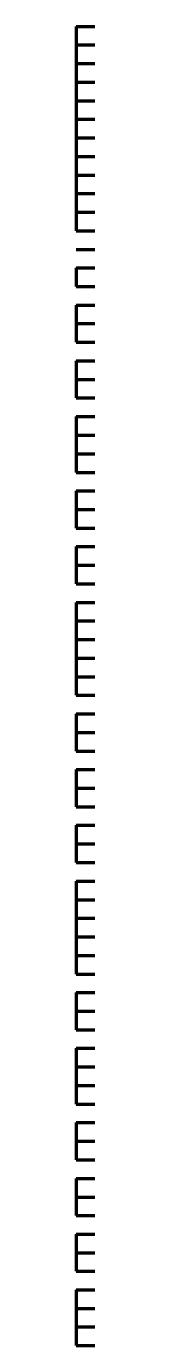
# Model space of a CAD drawing. Header units: inches. Extents: x 16 to 776, y 37 to 575.
# Drawn here: x 325 to 325.17, y 362.5 to 374.33 of the extents above; entities that cross this region are included whole.
import ezdxf

# ---------------------------------------------------------------- set-up
doc = ezdxf.new("R2010")
doc.units = ezdxf.units.IN
doc.header["$MEASUREMENT"] = 0
doc.layers.add('P', color=250, linetype='CONTINUOUS', lineweight=100)

msp = doc.modelspace()

# ---------------------------------------------------------------- linework, layer by layer
at = {"layer": 'P', "color": 0, "linetype": 'Continuous'}
for points in [[(325, 374.333), (325, 374.333)], [(325, 374.333), (325.167, 374.333)], [(325, 374.333), (325, 374.333)], [(325, 374.333), (325, 374.333)], [(325, 374.333), (325.167, 374.333)], [(325, 374.333), (325.167, 374.333)], [(325, 374.333), (325, 374.333)], [(325, 374.333), (325, 374.167)], [(325, 374.333), (325.167, 374.333)], [(325, 374.333), (325, 374.333)], [(325, 374.167), (325, 374.167)], [(325, 374.167), (325.167, 374.167)], [(325, 374.167), (325, 374)], [(325, 374.167), (325.167, 374.167)], [(325, 374.167), (325, 374.167)], [(325, 374), (325, 374)], [(325, 374), (325.167, 374)], [(325, 374), (325, 374)], [(325, 374), (325.167, 374)], [(325, 374), (325.167, 374)], [(325, 374), (325, 374)], [(325, 374), (325, 373.833)], [(325, 374), (325.167, 374)], [(325, 374), (325, 374)], [(325, 373.833), (325, 373.833)], [(325, 373.833), (325.167, 373.833)], [(325, 373.833), (325, 373.667)], [(325, 373.833), (325.167, 373.833)], [(325, 373.833), (325, 373.833)], [(325, 373.667), (325, 373.667)], [(325, 373.667), (325.167, 373.667)], [(325, 373.667), (325, 373.5)], [(325, 373.667), (325.167, 373.667)], [(325, 373.667), (325, 373.667)], [(325, 373.5), (325, 373.5)], [(325, 373.5), (325.167, 373.5)], [(325, 373.5), (325, 373.5)], [(325, 373.5), (325.167, 373.5)], [(325, 373.5), (325.167, 373.5)], [(325, 373.5), (325, 373.5)], [(325, 373.5), (325, 373.333)], [(325, 373.5), (325.167, 373.5)], [(325, 373.5), (325, 373.5)], [(325, 373.333), (325, 373.333)], [(325, 373.333), (325.167, 373.333)], [(325, 373.333), (325, 373.167)], [(325, 373.333), (325.167, 373.333)], [(325, 373.333), (325, 373.333)], [(325, 373.167), (325, 373.167)], [(325, 373.167), (325.167, 373.167)], [(325, 373.167), (325, 373)], [(325, 373.167), (325.167, 373.167)], [(325, 373.167), (325, 373.167)], [(325, 373), (325, 373)], [(325, 373), (325.167, 373)], [(325, 373), (325, 373)], [(325, 373), (325.167, 373)], [(325, 373), (325.167, 373)], [(325, 373), (325, 373)], [(325, 373), (325, 372.833)], [(325, 373), (325.167, 373)], [(325, 373), (325, 373)], [(325, 372.833), (325, 372.833)], [(325, 372.833), (325.167, 372.833)], [(325, 372.833), (325, 372.667)], [(325, 372.833), (325.167, 372.833)], [(325, 372.833), (325, 372.833)], [(325, 372.667), (325, 372.667)], [(325, 372.667), (325.167, 372.667)], [(325, 372.667), (325, 372.667)], [(325, 372.667), (325, 372.667)], [(325, 372.667), (325.167, 372.667)], [(325, 372.667), (325.167, 372.667)], [(325, 372.667), (325, 372.667)], [(325, 372.667), (325, 372.5)], [(325, 372.667), (325.167, 372.667)], [(325, 372.667), (325, 372.667)], [(325, 372.5), (325, 372.5)], [(325, 372.5), (325.167, 372.5)], [(325, 372.5), (325.167, 372.5)], [(325, 372.5), (325, 372.5)], [(325, 372.5), (325.167, 372.5)], [(325, 372.5), (325, 372.5)], [(325, 372.333), (325, 372.333)], [(325, 372.333), (325.167, 372.333)], [(325, 372.333), (325, 372.333)], [(325, 372.333), (325.167, 372.333)], [(325, 372.333), (325.167, 372.333)], [(325, 372.333), (325, 372.333)], [(325, 372.167), (325, 372.167)], [(325, 372.167), (325.167, 372.167)], [(325, 372.167), (325, 372.167)], [(325, 372.167), (325, 372.167)], [(325, 372.167), (325.167, 372.167)], [(325, 372.167), (325.167, 372.167)], [(325, 372.167), (325, 372.167)], [(325, 372.167), (325, 372)], [(325, 372.167), (325.167, 372.167)], [(325, 372.167), (325, 372.167)], [(325, 372), (325, 372)], [(325, 372), (325.167, 372)], [(325, 372), (325.167, 372)], [(325, 372), (325, 372)], [(325, 372), (325.167, 372)], [(325, 372), (325, 372)], [(325, 371.833), (325, 371.833)], [(325, 371.833), (325.167, 371.833)], [(325, 371.833), (325, 371.833)], [(325, 371.833), (325.167, 371.833)], [(325, 371.833), (325, 371.833)], [(325, 371.833), (325.167, 371.833)], [(325, 371.833), (325.167, 371.833)], [(325, 371.833), (325, 371.833)], [(325, 371.833), (325, 371.667)], [(325, 371.833), (325.167, 371.833)], [(325, 371.833), (325, 371.833)], [(325, 371.667), (325, 371.667)], [(325, 371.667), (325.167, 371.667)], [(325, 371.667), (325, 371.5)], [(325, 371.667), (325.167, 371.667)], [(325, 371.667), (325, 371.667)], [(325, 371.5), (325, 371.5)], [(325, 371.5), (325.167, 371.5)], [(325, 371.5), (325.167, 371.5)], [(325, 371.5), (325, 371.5)], [(325, 371.5), (325.167, 371.5)], [(325, 371.5), (325, 371.5)], [(325, 371.333), (325, 371.333)], [(325, 371.333), (325.167, 371.333)], [(325, 371.333), (325, 371.333)], [(325, 371.333), (325.167, 371.333)], [(325, 371.333), (325, 371.333)], [(325, 371.333), (325.167, 371.333)], [(325, 371.333), (325.167, 371.333)], [(325, 371.333), (325, 371.333)], [(325, 371.333), (325, 371.167)], [(325, 371.333), (325.167, 371.333)], [(325, 371.333), (325, 371.333)], [(325, 371.167), (325, 371.167)], [(325, 371.167), (325.167, 371.167)], [(325, 371.167), (325, 371)], [(325, 371.167), (325.167, 371.167)], [(325, 371.167), (325, 371.167)], [(325, 371), (325, 371)], [(325, 371), (325.167, 371)], [(325, 371), (325, 371)], [(325, 371), (325.167, 371)], [(325, 371), (325.167, 371)], [(325, 371), (325, 371)], [(325, 371), (325, 371)], [(325, 371), (325.167, 371)], [(325, 371), (325.167, 371)], [(325, 371), (325, 371)], [(325, 371), (325.167, 371)], [(325, 371), (325, 371)], [(325, 370.833), (325, 370.833)], [(325, 370.833), (325.167, 370.833)], [(325, 370.833), (325, 370.667)], [(325, 370.833), (325.167, 370.833)], [(325, 370.833), (325, 370.833)], [(325, 370.667), (325, 370.667)], [(325, 370.667), (325.167, 370.667)], [(325, 370.667), (325, 370.5)], [(325, 370.667), (325.167, 370.667)], [(325, 370.667), (325, 370.667)], [(325, 370.5), (325, 370.5)], [(325, 370.5), (325.167, 370.5)], [(325, 370.5), (325, 370.5)], [(325, 370.5), (325, 370.5)], [(325, 370.5), (325.167, 370.5)], [(325, 370.5), (325.167, 370.5)], [(325, 370.5), (325, 370.5)], [(325, 370.5), (325, 370.333)], [(325, 370.5), (325.167, 370.5)], [(325, 370.5), (325, 370.5)], [(325, 370.333), (325, 370.333)], [(325, 370.333), (325.167, 370.333)], [(325, 370.333), (325.167, 370.333)], [(325, 370.333), (325, 370.333)], [(325, 370.167), (325, 370.167)], [(325, 370.167), (325.167, 370.167)], [(325, 370.167), (325, 370)], [(325, 370.167), (325.167, 370.167)], [(325, 370.167), (325, 370.167)], [(325, 370), (325, 370)], [(325, 370), (325.167, 370)], [(325, 370), (325, 370)], [(325, 370), (325, 370)], [(325, 370), (325.167, 370)], [(325, 370), (325.167, 370)], [(325, 370), (325, 370)], [(325, 370), (325, 369.833)], [(325, 370), (325.167, 370)], [(325, 370), (325, 370)], [(325, 369.833), (325, 369.833)], [(325, 369.833), (325.167, 369.833)], [(325, 369.833), (325.167, 369.833)], [(325, 369.833), (325, 369.833)], [(325, 369.667), (325, 369.667)], [(325, 369.667), (325.167, 369.667)], [(325, 369.667), (325, 369.667)], [(325, 369.667), (325, 369.667)], [(325, 369.667), (325.167, 369.667)], [(325, 369.667), (325.167, 369.667)], [(325, 369.667), (325, 369.667)], [(325, 369.667), (325, 369.5)], [(325, 369.667), (325.167, 369.667)], [(325, 369.667), (325, 369.667)], [(325, 369.5), (325, 369.5)], [(325, 369.5), (325.167, 369.5)], [(325, 369.5), (325, 369.333)], [(325, 369.5), (325.167, 369.5)], [(325, 369.5), (325, 369.5)], [(325, 369.333), (325, 369.333)], [(325, 369.333), (325.167, 369.333)], [(325, 369.333), (325.167, 369.333)], [(325, 369.333), (325, 369.333)], [(325, 369.167), (325, 369.167)], [(325, 369.167), (325.167, 369.167)], [(325, 369.167), (325, 369.167)], [(325, 369.167), (325, 369.167)], [(325, 369.167), (325.167, 369.167)], [(325, 369.167), (325.167, 369.167)], [(325, 369.167), (325, 369.167)], [(325, 369.167), (325, 369)], [(325, 369.167), (325.167, 369.167)], [(325, 369.167), (325, 369.167)], [(325, 369), (325, 369)], [(325, 369), (325.167, 369)], [(325, 369), (325, 368.833)], [(325, 369), (325.167, 369)], [(325, 369), (325, 369)], [(325, 368.833), (325, 368.833)], [(325, 368.833), (325.167, 368.833)], [(325, 368.833), (325, 368.833)], [(325, 368.833), (325.167, 368.833)], [(325, 368.833), (325.167, 368.833)], [(325, 368.833), (325, 368.833)], [(325, 368.833), (325, 368.667)], [(325, 368.833), (325.167, 368.833)], [(325, 368.833), (325, 368.833)], [(325, 368.667), (325, 368.667)], [(325, 368.667), (325.167, 368.667)], [(325, 368.667), (325, 368.5)], [(325, 368.667), (325.167, 368.667)], [(325, 368.667), (325, 368.667)], [(325, 368.5), (325, 368.5)], [(325, 368.5), (325.167, 368.5)], [(325, 368.5), (325, 368.333)], [(325, 368.5), (325.167, 368.5)], [(325, 368.5), (325, 368.5)], [(325, 368.333), (325, 368.333)], [(325, 368.333), (325.167, 368.333)], [(325, 368.333), (325, 368.333)], [(325, 368.333), (325, 368.333)], [(325, 368.333), (325.167, 368.333)], [(325, 368.333), (325.167, 368.333)], [(325, 368.333), (325, 368.333)], [(325, 368.333), (325.167, 368.333)], [(325, 368.333), (325, 368.333)], [(325, 368.167), (325, 368.167)], [(325, 368.167), (325.167, 368.167)], [(325, 368.167), (325, 368)], [(325, 368.167), (325.167, 368.167)], [(325, 368.167), (325, 368.167)], [(325, 368), (325, 368)], [(325, 368), (325.167, 368)], [(325, 368), (325, 368)], [(325, 368), (325, 368)], [(325, 368), (325.167, 368)], [(325, 368), (325.167, 368)], [(325, 368), (325, 368)], [(325, 368), (325, 367.833)], [(325, 368), (325.167, 368)], [(325, 368), (325, 368)], [(325, 367.833), (325, 367.833)], [(325, 367.833), (325.167, 367.833)], [(325, 367.833), (325.167, 367.833)], [(325, 367.833), (325, 367.833)], [(325, 367.667), (325, 367.667)], [(325, 367.667), (325.167, 367.667)], [(325, 367.667), (325, 367.5)], [(325, 367.667), (325.167, 367.667)], [(325, 367.667), (325, 367.667)], [(325, 367.5), (325, 367.5)], [(325, 367.5), (325.167, 367.5)], [(325, 367.5), (325, 367.5)], [(325, 367.5), (325, 367.5)], [(325, 367.5), (325.167, 367.5)], [(325, 367.5), (325.167, 367.5)], [(325, 367.5), (325, 367.5)], [(325, 367.5), (325, 367.333)], [(325, 367.5), (325.167, 367.5)], [(325, 367.5), (325, 367.5)], [(325, 367.333), (325, 367.333)], [(325, 367.333), (325.167, 367.333)], [(325, 367.333), (325.167, 367.333)], [(325, 367.333), (325, 367.333)], [(325, 367.167), (325, 367.167)], [(325, 367.167), (325.167, 367.167)], [(325, 367.167), (325, 367)], [(325, 367.167), (325.167, 367.167)], [(325, 367.167), (325, 367.167)], [(325, 367), (325, 367)], [(325, 367), (325.167, 367)], [(325, 367), (325, 367)], [(325, 367), (325, 367)], [(325, 367), (325.167, 367)], [(325, 367), (325.167, 367)], [(325, 367), (325, 367)], [(325, 367), (325, 366.833)], [(325, 367), (325.167, 367)], [(325, 367), (325, 367)], [(325, 366.833), (325, 366.833)], [(325, 366.833), (325.167, 366.833)], [(325, 366.833), (325.167, 366.833)], [(325, 366.833), (325, 366.833)], [(325, 366.833), (325.167, 366.833)], [(325, 366.833), (325, 366.833)], [(325, 366.667), (325, 366.667)], [(325, 366.667), (325.167, 366.667)], [(325, 366.667), (325, 366.667)], [(325, 366.667), (325.167, 366.667)], [(325, 366.667), (325, 366.667)], [(325, 366.667), (325.167, 366.667)], [(325, 366.667), (325.167, 366.667)], [(325, 366.667), (325, 366.667)], [(325, 366.667), (325, 366.5)], [(325, 366.667), (325.167, 366.667)], [(325, 366.667), (325, 366.667)], [(325, 366.5), (325, 366.5)], [(325, 366.5), (325.167, 366.5)], [(325, 366.5), (325, 366.333)], [(325, 366.5), (325.167, 366.5)], [(325, 366.5), (325, 366.5)], [(325, 366.333), (325, 366.333)], [(325, 366.333), (325.167, 366.333)], [(325, 366.333), (325, 366.167)], [(325, 366.333), (325.167, 366.333)], [(325, 366.333), (325, 366.333)], [(325, 366.167), (325, 366.167)], [(325, 366.167), (325.167, 366.167)], [(325, 366.167), (325, 366.167)], [(325, 366.167), (325.167, 366.167)], [(325, 366.167), (325.167, 366.167)], [(325, 366.167), (325, 366.167)], [(325, 366.167), (325, 366)], [(325, 366.167), (325.167, 366.167)], [(325, 366.167), (325, 366.167)], [(325, 366), (325, 366)], [(325, 366), (325.167, 366)], [(325, 366), (325, 365.833)], [(325, 366), (325.167, 366)], [(325, 366), (325, 366)], [(325, 365.833), (325, 365.833)], [(325, 365.833), (325.167, 365.833)], [(325, 365.833), (325, 365.833)], [(325, 365.833), (325, 365.833)], [(325, 365.833), (325.167, 365.833)], [(325, 365.833), (325.167, 365.833)], [(325, 365.833), (325, 365.833)], [(325, 365.833), (325.167, 365.833)], [(325, 365.833), (325, 365.833)], [(325, 365.667), (325, 365.667)], [(325, 365.667), (325.167, 365.667)], [(325, 365.667), (325, 365.5)], [(325, 365.667), (325.167, 365.667)], [(325, 365.667), (325, 365.667)], [(325, 365.5), (325, 365.5)], [(325, 365.5), (325.167, 365.5)], [(325, 365.5), (325, 365.333)], [(325, 365.5), (325.167, 365.5)], [(325, 365.5), (325, 365.5)], [(325, 365.333), (325, 365.333)], [(325, 365.333), (325.167, 365.333)], [(325, 365.333), (325, 365.333)], [(325, 365.333), (325, 365.333)], [(325, 365.333), (325.167, 365.333)], [(325, 365.333), (325.167, 365.333)], [(325, 365.333), (325, 365.333)], [(325, 365.333), (325.167, 365.333)], [(325, 365.333), (325, 365.333)], [(325, 365.167), (325, 365.167)], [(325, 365.167), (325.167, 365.167)], [(325, 365.167), (325, 365)], [(325, 365.167), (325.167, 365.167)], [(325, 365.167), (325, 365.167)], [(325, 365), (325, 365)], [(325, 365), (325.167, 365)], [(325, 365), (325, 365)], [(325, 365), (325, 365)], [(325, 365), (325.167, 365)], [(325, 365), (325.167, 365)], [(325, 365), (325, 365)], [(325, 365), (325, 364.833)], [(325, 365), (325.167, 365)], [(325, 365), (325, 365)], [(325, 364.833), (325, 364.833)], [(325, 364.833), (325.167, 364.833)], [(325, 364.833), (325, 364.667)], [(325, 364.833), (325.167, 364.833)], [(325, 364.833), (325, 364.833)], [(325, 364.667), (325, 364.667)], [(325, 364.667), (325.167, 364.667)], [(325, 364.667), (325.167, 364.667)], [(325, 364.667), (325, 364.667)], [(325, 364.667), (325.167, 364.667)], [(325, 364.667), (325, 364.667)], [(325, 364.5), (325, 364.5)], [(325, 364.5), (325.167, 364.5)], [(325, 364.5), (325, 364.5)], [(325, 364.5), (325.167, 364.5)], [(325, 364.5), (325, 364.5)], [(325, 364.5), (325.167, 364.5)], [(325, 364.5), (325.167, 364.5)], [(325, 364.5), (325, 364.5)], [(325, 364.5), (325, 364.333)], [(325, 364.5), (325.167, 364.5)], [(325, 364.5), (325, 364.5)], [(325, 364.333), (325, 364.333)], [(325, 364.333), (325.167, 364.333)], [(325, 364.333), (325, 364.167)], [(325, 364.333), (325.167, 364.333)], [(325, 364.333), (325, 364.333)], [(325, 364.167), (325, 364.167)], [(325, 364.167), (325.167, 364.167)], [(325, 364.167), (325.167, 364.167)], [(325, 364.167), (325, 364.167)], [(325, 364.167), (325.167, 364.167)], [(325, 364.167), (325, 364.167)], [(325, 364), (325, 364)], [(325, 364), (325.167, 364)], [(325, 364), (325, 364)], [(325, 364), (325.167, 364)], [(325, 364), (325, 364)], [(325, 364), (325.167, 364)], [(325, 364), (325.167, 364)], [(325, 364), (325, 364)], [(325, 364), (325, 363.833)], [(325, 364), (325.167, 364)], [(325, 364), (325, 364)], [(325, 363.833), (325, 363.833)], [(325, 363.833), (325.167, 363.833)], [(325, 363.833), (325, 363.667)], [(325, 363.833), (325.167, 363.833)], [(325, 363.833), (325, 363.833)], [(325, 363.667), (325, 363.667)], [(325, 363.667), (325.167, 363.667)], [(325, 363.667), (325, 363.667)], [(325, 363.667), (325.167, 363.667)], [(325, 363.667), (325.167, 363.667)], [(325, 363.667), (325, 363.667)], [(325, 363.667), (325, 363.667)], [(325, 363.667), (325.167, 363.667)], [(325, 363.667), (325.167, 363.667)], [(325, 363.667), (325, 363.667)], [(325, 363.667), (325.167, 363.667)], [(325, 363.667), (325, 363.667)], [(325, 363.5), (325, 363.5)], [(325, 363.5), (325.167, 363.5)], [(325, 363.5), (325, 363.333)], [(325, 363.5), (325.167, 363.5)], [(325, 363.5), (325, 363.5)], [(325, 363.333), (325, 363.333)], [(325, 363.333), (325.167, 363.333)], [(325, 363.333), (325, 363.167)], [(325, 363.333), (325.167, 363.333)], [(325, 363.333), (325, 363.333)], [(325, 363.167), (325, 363.167)], [(325, 363.167), (325.167, 363.167)], [(325, 363.167), (325, 363.167)], [(325, 363.167), (325.167, 363.167)], [(325, 363.167), (325.167, 363.167)], [(325, 363.167), (325, 363.167)], [(325, 363.167), (325, 363.167)], [(325, 363.167), (325.167, 363.167)], [(325, 363.167), (325.167, 363.167)], [(325, 363.167), (325, 363.167)], [(325, 363.167), (325.167, 363.167)], [(325, 363.167), (325, 363.167)], [(325, 363), (325, 363)], [(325, 363), (325.167, 363)], [(325, 363), (325, 362.833)], [(325, 363), (325.167, 363)], [(325, 363), (325, 363)], [(325, 362.833), (325, 362.833)], [(325, 362.833), (325.167, 362.833)], [(325, 362.833), (325, 362.833)], [(325, 362.833), (325, 362.833)], [(325, 362.833), (325.167, 362.833)], [(325, 362.833), (325.167, 362.833)], [(325, 362.833), (325, 362.833)], [(325, 362.833), (325, 362.667)], [(325, 362.833), (325.167, 362.833)], [(325, 362.833), (325, 362.833)], [(325, 362.667), (325, 362.667)], [(325, 362.667), (325.167, 362.667)], [(325, 362.667), (325, 362.5)], [(325, 362.667), (325.167, 362.667)], [(325, 362.667), (325, 362.667)], [(325, 362.5), (325, 362.5)], [(325, 362.5), (325.167, 362.5)], [(325, 362.5), (325.167, 362.5)], [(325, 362.5), (325, 362.5)]]:
    msp.add_lwpolyline(points, dxfattribs=at)

doc.saveas('drawing.dxf')
